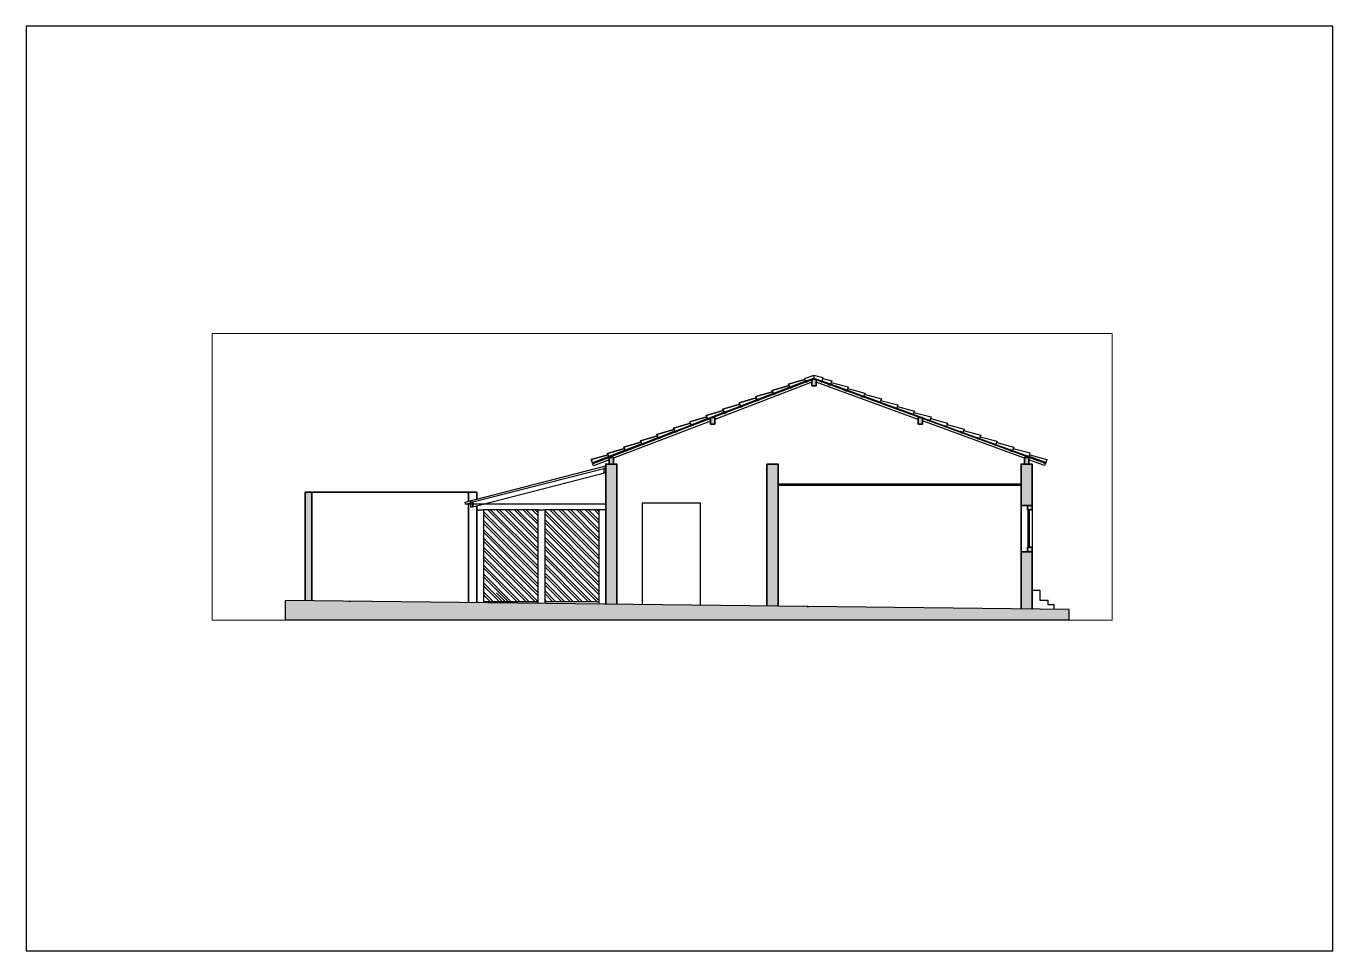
# Paper-space layout 'Layout1' of a CAD drawing. Header units: millimetres. Extents: x 21 to 318, y 103 to 313.
# The model-space entities are those that its viewports show. They can reach past a viewport. Long polylines and large blocks are cut down to what shows.
import ezdxf

# ---------------------------------------------------------------- set-up
doc = ezdxf.new("R2010")
doc.units = ezdxf.units.MM
for name, color, linetype, lineweight in [('A-ALV-___-___-EXI', 250, 'Continuous', 35), ('A-BAS-___-___-EXI', 250, 'Continuous', 25), ('A-COB-___-___-EXI', 250, 'Continuous', 25), ('A-ESC-___-___-EXI', 250, 'Continuous', 25), ('A-JAN-___-___-EXI', 250, 'Continuous', 25), ('A-POR-___-___-EXI', 250, 'Continuous', 25)]:
    doc.layers.add(name, color=color, linetype=linetype, lineweight=lineweight)

# ---------------------------------------------------------------- blocks, each defined once
blk = doc.blocks.new('A4 HORIZONTAL - A4-22919293-Não nomeada')
at = {"layer": 'A-ESC-___-___-EXI'}
for p, q in [((317.79, 313), (20.79, 313)), ((20.79, 313), (20.79, 103)), ((317.79, 103), (317.79, 313)), ((20.79, 103), (317.79, 103))]:
    blk.add_line(p, q, dxfattribs=at)

msp = doc.modelspace()

# ---------------------------------------------------------------- hatches: boundary and pattern name
at = {"layer": 'A-ALV-___-___-EXI'}
h = msp.add_hatch(color=11, dxfattribs=at)
h.paths.add_polyline_path([(-70611, -10287), (-70611, -8985), (-70861, -8985), (-70861, -10284), (-70713, -10286)])
h.paths.add_polyline_path([(-76386, -10221), (-76386, -6995), (-76638, -6995), (-76638, -10218)])
h.paths.add_polyline_path([(-80051, -10179), (-80051, -6995), (-80301, -6995), (-80301, -10176)])
h.paths.add_polyline_path([(-86986, -10099), (-86986, -7633), (-87135, -7633), (-87135, -10098)])
h.paths.add_polyline_path([(-70713, -7934), (-70611, -7934), (-70611, -6995), (-70861, -6995), (-70861, -7934), (-70786, -7934)])
at = {"layer": 'A-BAS-___-___-EXI', "true_color": 0xcb9898}
msp.add_hatch(color=253, dxfattribs=at).paths.add_polyline_path([(-69766, -10533), (-69766, -10296), (-87586, -10093), (-87586, -10533), (-73902, -10533)])
at = {"layer": 'A-COB-___-___-EXI', "true_color": 0xc19a82}
h = msp.add_hatch(color=33, dxfattribs=at)
h.paths.add_polyline_path([(-70611, -8985), (-70611, -8885), (-70713, -8885), (-70713, -8985)])
h.paths.add_polyline_path([(-70611, -8034), (-70611, -7934), (-70713, -7934), (-70713, -8034)])
h.paths.add_polyline_path([(-83377, -7962), (-83326, -7962), (-83326, -7862), (-83377, -7862)])
h.paths.add_polyline_path([(-80301, -7186), (-80301, -7086), (-80349, -7086), (-80349, -7186)])
h.paths.add_polyline_path([(-70687, -6995), (-70687, -6845), (-70786, -6845), (-70786, -6995)])
h.paths.add_polyline_path([(-80224, -6995), (-80125, -6995), (-80125, -6845), (-80224, -6845)])
h.paths.add_polyline_path([(-80599, -6987), (-80553, -6969), (-80559, -6950), (-80606, -6968)])
h.paths.add_polyline_path([(-70310, -6980), (-70303, -6961), (-70350, -6945), (-70356, -6964)])
h.paths.add_polyline_path([(-80225, -6844), (-80178, -6825), (-80186, -6806), (-80233, -6825)])
h.paths.add_polyline_path([(-70687, -6843), (-70680, -6825), (-70727, -6809), (-70733, -6825)])
h.paths.add_polyline_path([(-71062, -6707), (-71055, -6688), (-71103, -6672), (-71108, -6691)])
h.paths.add_polyline_path([(-79850, -6701), (-79802, -6681), (-79812, -6662), (-79858, -6681)])
h.paths.add_polyline_path([(-71439, -6570), (-71433, -6551), (-71479, -6533), (-71486, -6552)])
h.paths.add_polyline_path([(-79476, -6557), (-79430, -6540), (-79437, -6521), (-79483, -6540)])
h.paths.add_polyline_path([(-71814, -6432), (-71808, -6413), (-71854, -6396), (-71863, -6415)])
h.paths.add_polyline_path([(-79102, -6415), (-79055, -6396), (-79061, -6377), (-79108, -6396)])
h.paths.add_polyline_path([(-72191, -6294), (-72185, -6277), (-72231, -6258), (-72238, -6277)])
h.paths.add_polyline_path([(-78727, -6271), (-78680, -6254), (-78689, -6235), (-78735, -6254)])
h.paths.add_polyline_path([(-72566, -6158), (-72560, -6139), (-72606, -6122), (-72614, -6142)])
h.paths.add_polyline_path([(-78353, -6129), (-78307, -6110), (-78314, -6091), (-78360, -6110)])
h.paths.add_polyline_path([(-73204, -6089), (-73104, -6089), (-73104, -5938), (-73204, -5938)])
h.paths.add_polyline_path([(-77824, -6089), (-77824, -5938), (-77924, -5938), (-77924, -6089)])
h.paths.add_polyline_path([(-72943, -6021), (-72937, -6002), (-72984, -5985), (-72990, -6004)])
h.paths.add_polyline_path([(-77979, -5985), (-77932, -5968), (-77940, -5949), (-77988, -5966)])
h.paths.add_polyline_path([(-73318, -5883), (-73312, -5864), (-73358, -5847), (-73367, -5866)])
h.paths.add_polyline_path([(-77606, -5843), (-77559, -5824), (-77566, -5804), (-77612, -5824)])
h.paths.add_polyline_path([(-73695, -5746), (-73689, -5727), (-73736, -5709), (-73742, -5728)])
h.paths.add_polyline_path([(-77233, -5701), (-77187, -5682), (-77193, -5663), (-77240, -5682)])
h.paths.add_polyline_path([(-74073, -5607), (-74063, -5591), (-74111, -5572), (-74119, -5591)])
h.paths.add_polyline_path([(-76858, -5557), (-76812, -5538), (-76820, -5520), (-76866, -5538)])
h.paths.add_polyline_path([(-74449, -5474), (-74441, -5458), (-74490, -5439), (-74496, -5458)])
h.paths.add_polyline_path([(-76486, -5415), (-76438, -5395), (-76445, -5376), (-76491, -5395)])
h.paths.add_polyline_path([(-74824, -5338), (-74818, -5319), (-74865, -5303), (-74871, -5322)])
h.paths.add_polyline_path([(-76110, -5271), (-76064, -5254), (-76072, -5235), (-76119, -5251)])
h.paths.add_polyline_path([(-75621, -5218), (-75522, -5218), (-75522, -5068), (-75621, -5068)])
h.paths.add_polyline_path([(-75201, -5201), (-75193, -5182), (-75242, -5165), (-75248, -5184)])
h.paths.add_polyline_path([(-75757, -5136), (-75710, -5116), (-75719, -5097), (-75765, -5114)])
h.paths.add_polyline_path([(-75394, -5131), (-75386, -5112), (-75435, -5095), (-75440, -5114)])

# ---------------------------------------------------------------- linework, layer by layer
at = {"layer": 'A-ALV-___-___-EXI'}
for p, q in [((-80301, -7186), (-80301, -10176)), ((-87135, -7633), (-87135, -10098)), ((-87035, -7633), (-86750, -7633)), ((-86986, -10099), (-86986, -7633)), ((-83521, -7633), (-83671, -7633)), ((-83419, -7887), (-83419, -10139)), ((-83233, -7938), (-83233, -10133)), ((-70713, -8985), (-70861, -8985)), ((-87084, -10098), (-87084, -10097)), ((-83413, -10140), (-83413, -10139))]:
    msp.add_line(p, q, dxfattribs=at)
for points in [[(-80051, -10177), (-80051, -6995), (-80301, -6995), (-80301, -10175)], [(-80051, -10179), (-80051, -6995), (-80125, -6995), (-80224, -6995), (-80224, -6845), (-80125, -6845), (-80125, -6995)], [(-76386, -10220), (-76386, -6995), (-76638, -6995), (-76638, -10218)], [(-76386, -10221), (-76386, -6995), (-76638, -6995), (-76638, -10218)], [(-70786, -6995), (-70786, -6845), (-70687, -6845), (-70786, -6845), (-70786, -6995), (-70861, -6995), (-70861, -7934)], [(-70611, -8034), (-70713, -8034), (-70611, -8034), (-70611, -7934), (-70611, -6995), (-70687, -6995)], [(-83419, -7834), (-83419, -7633), (-87135, -7633), (-86986, -7633), (-86986, -10099)], [(-83470, -7633), (-87135, -7633), (-87135, -10093)], [(-83419, -7633), (-83233, -7633), (-83233, -7785)], [(-70713, -7934), (-70611, -7934), (-70713, -7934), (-70713, -8034), (-70713, -7934), (-70861, -7934), (-70861, -8985), (-70861, -10284)], [(-70861, -10283), (-70861, -8985), (-70611, -8985), (-70611, -10287), (-70611, -8985), (-70611, -8885), (-70713, -8885), (-70713, -8985), (-70611, -8985), (-70611, -8885)]]:
    msp.add_lwpolyline(points, dxfattribs=at)
msp.add_lwpolyline([(-70611, -6995), (-70861, -6995), (-70861, -7934), (-70611, -7934)], close=True, dxfattribs=at)
at = {"layer": 'A-BAS-___-___-EXI'}
for p, q in [((-87465, -10094), (-87465, -10093)), ((-86701, -10103), (-86701, -10101)), ((-86391, -10106), (-86391, -10105)), ((-86319, -10107), (-86319, -10105)), ((-86140, -10109), (-86105, -10109)), ((-86010, -10111), (-86010, -10109)), ((-84866, -10124), (-84866, -10122)), ((-84485, -10128), (-84485, -10127)), ((-83795, -10136), (-83795, -10135)), ((-83032, -10145), (-83032, -10143)), ((-82650, -10149), (-82650, -10147)), ((-82269, -10153), (-82269, -10152)), ((-82125, -10155), (-82125, -10154)), ((-81743, -10159), (-81743, -10158)), ((-81362, -10164), (-81362, -10162)), ((-80599, -10173), (-80599, -10171)), ((-79528, -10185), (-79528, -10184)), ((-79146, -10189), (-79146, -10188)), ((-78765, -10194), (-78765, -10192)), ((-78383, -10198), (-78383, -10196)), ((-78075, -10201), (-78075, -10200)), ((-77502, -10208), (-77502, -10207)), ((-77121, -10212), (-77121, -10211)), ((-76740, -10217), (-76740, -10215)), ((-75833, -10227), (-75833, -10226)), ((-75724, -10228), (-75686, -10228)), ((-75451, -10231), (-75451, -10230)), ((-75070, -10236), (-75070, -10234)), ((-72854, -10261), (-72854, -10260)), ((-87535, -10537), (-87535, -10533)), ((-87465, -10537), (-87465, -10533)), ((-87226, -10537), (-87226, -10533)), ((-87154, -10537), (-87154, -10533)), ((-87084, -10537), (-87084, -10533)), ((-86845, -10537), (-86845, -10533)), ((-86773, -10537), (-86773, -10533)), ((-86701, -10537), (-86701, -10533)), ((-86463, -10537), (-86463, -10533)), ((-86391, -10537), (-86391, -10533)), ((-86319, -10537), (-86319, -10533)), ((-86082, -10537), (-86082, -10533)), ((-86010, -10537), (-86010, -10533)), ((-85938, -10537), (-85938, -10533)), ((-85701, -10537), (-85701, -10533)), ((-85628, -10537), (-85628, -10533)), ((-85556, -10537), (-85556, -10533)), ((-85320, -10537), (-85320, -10533)), ((-85248, -10537), (-85248, -10533)), ((-85176, -10537), (-85176, -10533)), ((-84938, -10537), (-84938, -10533)), ((-84866, -10537), (-84866, -10533)), ((-84794, -10537), (-84794, -10533)), ((-84557, -10537), (-84557, -10533)), ((-84485, -10537), (-84485, -10533)), ((-84413, -10537), (-84413, -10533)), ((-84175, -10537), (-84175, -10533)), ((-84103, -10537), (-84103, -10533)), ((-84031, -10537), (-84031, -10533)), ((-83795, -10537), (-83795, -10533)), ((-83722, -10537), (-83722, -10533)), ((-83650, -10537), (-83650, -10533)), ((-83413, -10537), (-83413, -10533)), ((-83341, -10537), (-83341, -10533)), ((-83269, -10537), (-83269, -10533)), ((-83032, -10537), (-83032, -10533)), ((-82960, -10537), (-82960, -10533)), ((-82888, -10537), (-82888, -10533)), ((-82650, -10537), (-82650, -10533)), ((-82578, -10537), (-82578, -10533)), ((-82506, -10537), (-82506, -10533)), ((-82269, -10537), (-82269, -10533)), ((-82197, -10537), (-82197, -10533)), ((-82125, -10537), (-82125, -10533)), ((-81888, -10537), (-81888, -10533)), ((-81815, -10537), (-81815, -10533)), ((-81743, -10537), (-81743, -10533)), ((-81506, -10537), (-81506, -10533)), ((-81434, -10537), (-81434, -10533)), ((-81362, -10537), (-81362, -10533)), ((-81125, -10537), (-81125, -10533)), ((-81053, -10537), (-81053, -10533)), ((-80981, -10537), (-80981, -10533)), ((-80743, -10537), (-80743, -10533)), ((-80671, -10537), (-80671, -10533)), ((-80599, -10537), (-80599, -10533)), ((-80362, -10537), (-80362, -10533)), ((-80290, -10537), (-80290, -10533)), ((-80218, -10537), (-80218, -10533)), ((-79981, -10537), (-79981, -10533)), ((-79908, -10537), (-79908, -10533)), ((-79836, -10537), (-79836, -10533)), ((-79600, -10537), (-79600, -10533)), ((-79528, -10537), (-79528, -10533)), ((-79456, -10537), (-79456, -10533)), ((-79218, -10537), (-79218, -10533)), ((-79146, -10537), (-79146, -10533)), ((-79074, -10537), (-79074, -10533)), ((-78837, -10537), (-78837, -10533)), ((-78765, -10537), (-78765, -10533)), ((-78693, -10537), (-78693, -10533)), ((-78455, -10537), (-78455, -10533)), ((-78383, -10537), (-78383, -10533)), ((-78311, -10537), (-78311, -10533)), ((-78075, -10537), (-78075, -10533)), ((-78002, -10537), (-78002, -10533)), ((-77930, -10537), (-77930, -10533)), ((-77693, -10537), (-77693, -10533)), ((-77621, -10537), (-77621, -10533)), ((-77549, -10537), (-77549, -10533)), ((-77312, -10537), (-77312, -10533)), ((-77240, -10537), (-77240, -10533)), ((-77168, -10537), (-77168, -10533)), ((-76930, -10537), (-76930, -10533)), ((-76858, -10537), (-76858, -10533)), ((-76786, -10537), (-76786, -10533)), ((-76549, -10537), (-76549, -10533)), ((-76477, -10537), (-76477, -10533)), ((-76405, -10537), (-76405, -10533)), ((-76168, -10537), (-76168, -10533)), ((-76095, -10537), (-76095, -10533)), ((-76023, -10537), (-76023, -10533)), ((-75786, -10537), (-75786, -10533)), ((-75714, -10537), (-75714, -10533)), ((-75642, -10537), (-75642, -10533)), ((-75405, -10537), (-75405, -10533)), ((-75333, -10537), (-75333, -10533)), ((-75261, -10537), (-75261, -10533)), ((-75023, -10537), (-75023, -10533)), ((-74951, -10537), (-74951, -10533)), ((-74879, -10537), (-74879, -10533)), ((-74642, -10537), (-74642, -10533)), ((-74570, -10537), (-74570, -10533)), ((-74498, -10537), (-74498, -10533)), ((-74261, -10537), (-74261, -10533)), ((-74188, -10537), (-74188, -10533)), ((-74116, -10537), (-74116, -10533)), ((-73880, -10537), (-73880, -10533)), ((-73808, -10537), (-73808, -10533)), ((-73736, -10537), (-73736, -10533)), ((-73498, -10537), (-73498, -10533)), ((-73426, -10537), (-73426, -10533)), ((-73354, -10537), (-73354, -10533)), ((-73117, -10537), (-73117, -10533)), ((-73045, -10537), (-73045, -10533)), ((-72973, -10537), (-72973, -10533)), ((-72735, -10537), (-72735, -10533)), ((-72663, -10537), (-72663, -10533)), ((-72591, -10537), (-72591, -10533)), ((-72355, -10537), (-72355, -10533)), ((-72282, -10537), (-72282, -10533)), ((-72210, -10537), (-72210, -10533)), ((-71973, -10537), (-71973, -10533)), ((-71901, -10537), (-71901, -10533)), ((-71829, -10537), (-71829, -10533)), ((-71592, -10537), (-71592, -10533)), ((-71520, -10537), (-71520, -10533)), ((-71448, -10537), (-71448, -10533)), ((-71210, -10537), (-71210, -10533)), ((-71138, -10537), (-71138, -10533)), ((-71066, -10537), (-71066, -10533)), ((-70829, -10537), (-70829, -10533)), ((-70757, -10537), (-70757, -10533)), ((-70685, -10537), (-70685, -10533)), ((-70448, -10537), (-70448, -10533)), ((-70375, -10537), (-70375, -10533)), ((-70303, -10537), (-70303, -10533)), ((-70066, -10537), (-70066, -10533)), ((-69994, -10537), (-69994, -10533)), ((-69922, -10537), (-69922, -10533))]:
    msp.add_line(p, q, dxfattribs=at)
msp.add_lwpolyline([(-87586, -10093), (-87586, -10533), (-69766, -10533), (-69766, -10296)], close=True, dxfattribs=at)
at = {"layer": 'A-COB-___-___-EXI'}
for p, q in [((-75575, -4981), (-75572, -5046)), ((-75621, -5084), (-77858, -5938)), ((-75621, -5137), (-77824, -5981)), ((-76521, -5322), (-76136, -5208)), ((-76136, -5208), (-76521, -5322)), ((-76521, -5322), (-76136, -5208)), ((-76136, -5208), (-76521, -5322)), ((-76521, -5322), (-76136, -5208)), ((-76136, -5208), (-76521, -5322)), ((-76486, -5415), (-76521, -5322)), ((-76521, -5322), (-76491, -5395)), ((-76486, -5415), (-76521, -5322)), ((-76521, -5322), (-76491, -5395)), ((-76521, -5322), (-76491, -5395)), ((-76486, -5415), (-76521, -5322)), ((-76486, -5415), (-76521, -5322)), ((-76521, -5322), (-76491, -5395)), ((-76491, -5395), (-76521, -5322)), ((-76521, -5322), (-76486, -5415)), ((-76119, -5250), (-76491, -5395)), ((-76491, -5395), (-76119, -5250)), ((-75522, -5068), (-75621, -5068)), ((-75621, -5068), (-75621, -5218)), ((-75621, -5218), (-75522, -5218)), ((-75522, -5218), (-75522, -5068)), ((-73174, -5938), (-75522, -5084)), ((-73204, -5981), (-75522, -5137)), ((-77642, -5750), (-77256, -5637)), ((-77256, -5637), (-77642, -5750)), ((-77642, -5750), (-77256, -5637)), ((-77256, -5637), (-77642, -5750)), ((-77269, -5607), (-76884, -5493)), ((-76884, -5493), (-77269, -5607)), ((-77269, -5607), (-77240, -5682)), ((-77240, -5682), (-77269, -5607)), ((-77233, -5701), (-77269, -5607)), ((-77233, -5701), (-77269, -5607)), ((-77269, -5607), (-77233, -5701)), ((-77269, -5607), (-77233, -5701)), ((-76894, -5463), (-76509, -5352)), ((-76509, -5352), (-76894, -5463)), ((-76894, -5463), (-76509, -5352)), ((-76509, -5352), (-76894, -5463)), ((-76894, -5463), (-76509, -5352)), ((-76509, -5352), (-76894, -5463)), ((-76894, -5463), (-76509, -5352)), ((-76509, -5352), (-76894, -5463)), ((-76894, -5463), (-76509, -5352)), ((-76509, -5352), (-76894, -5463)), ((-76494, -5391), (-76866, -5538)), ((-76866, -5538), (-76494, -5391)), ((-76494, -5391), (-76866, -5538)), ((-76494, -5391), (-76866, -5538)), ((-76494, -5391), (-76866, -5538)), ((-76866, -5538), (-76494, -5391)), ((-76866, -5538), (-76820, -5520)), ((-76820, -5520), (-76866, -5538)), ((-76820, -5520), (-76866, -5538)), ((-76820, -5520), (-76866, -5538)), ((-76820, -5520), (-76866, -5538)), ((-76866, -5538), (-76858, -5557)), ((-76858, -5557), (-76812, -5538)), ((-76858, -5557), (-76812, -5538)), ((-76858, -5557), (-76812, -5538)), ((-76812, -5538), (-76820, -5520)), ((-76812, -5538), (-76820, -5520)), ((-76812, -5538), (-76820, -5520)), ((-76491, -5395), (-76445, -5376)), ((-76491, -5395), (-76445, -5376)), ((-76445, -5376), (-76491, -5395)), ((-76491, -5395), (-76486, -5415)), ((-76491, -5395), (-76486, -5415)), ((-76491, -5395), (-76486, -5415)), ((-76491, -5395), (-76486, -5415)), ((-76486, -5415), (-76491, -5395)), ((-76491, -5395), (-76486, -5415)), ((-76486, -5415), (-76438, -5395)), ((-76438, -5395), (-76486, -5415)), ((-76438, -5395), (-76486, -5415)), ((-76438, -5395), (-76486, -5415)), ((-76486, -5415), (-76438, -5395)), ((-76486, -5415), (-76438, -5395)), ((-76486, -5415), (-76438, -5395)), ((-76445, -5376), (-76438, -5395)), ((-76445, -5376), (-76438, -5395)), ((-76445, -5376), (-76438, -5395)), ((-76438, -5395), (-76445, -5376)), ((-76438, -5395), (-76445, -5376)), ((-74490, -5439), (-74496, -5458)), ((-74496, -5458), (-74449, -5474)), ((-74441, -5458), (-74490, -5439)), ((-74449, -5474), (-74441, -5458)), ((-74063, -5591), (-74441, -5453)), ((-78390, -6036), (-78004, -5921)), ((-78004, -5921), (-78390, -6036)), ((-78390, -6036), (-78004, -5921)), ((-78004, -5921), (-78390, -6036)), ((-78017, -5891), (-77631, -5779)), ((-77631, -5779), (-78017, -5891)), ((-77979, -5985), (-78017, -5891)), ((-78017, -5891), (-77988, -5966)), ((-77988, -5966), (-78017, -5891)), ((-78017, -5891), (-77979, -5985)), ((-77614, -5819), (-77988, -5966)), ((-77988, -5966), (-77614, -5819)), ((-77614, -5819), (-77988, -5966)), ((-77988, -5966), (-77614, -5819)), ((-77614, -5819), (-77988, -5966)), ((-77614, -5819), (-77988, -5966)), ((-77824, -5938), (-77924, -5938)), ((-77924, -5938), (-77924, -6089)), ((-77824, -6089), (-77824, -5938)), ((-77606, -5843), (-77642, -5750)), ((-77642, -5750), (-77612, -5824)), ((-77606, -5843), (-77642, -5750)), ((-77642, -5750), (-77612, -5824)), ((-77612, -5824), (-77642, -5750)), ((-77642, -5750), (-77606, -5843)), ((-77612, -5824), (-77240, -5678)), ((-77240, -5678), (-77612, -5824)), ((-77612, -5824), (-77240, -5678)), ((-77240, -5678), (-77612, -5824)), ((-77566, -5804), (-77612, -5824)), ((-77612, -5824), (-77566, -5804)), ((-77612, -5824), (-77566, -5804)), ((-77612, -5824), (-77566, -5804)), ((-77566, -5804), (-77612, -5824)), ((-77566, -5804), (-77612, -5824)), ((-77612, -5824), (-77606, -5843)), ((-77606, -5843), (-77612, -5824)), ((-77612, -5824), (-77606, -5843)), ((-77606, -5843), (-77559, -5824)), ((-77559, -5824), (-77606, -5843)), ((-77559, -5824), (-77606, -5843)), ((-77606, -5843), (-77559, -5824)), ((-77606, -5843), (-77559, -5824)), ((-77606, -5843), (-77559, -5824)), ((-77559, -5824), (-77566, -5804)), ((-77566, -5804), (-77559, -5824)), ((-77566, -5804), (-77559, -5824)), ((-77566, -5804), (-77559, -5824)), ((-77559, -5824), (-77566, -5804)), ((-77559, -5824), (-77566, -5804)), ((-77193, -5663), (-77240, -5682)), ((-77240, -5682), (-77193, -5663)), ((-77240, -5682), (-77193, -5663)), ((-77193, -5663), (-77240, -5682)), ((-77193, -5663), (-77240, -5682)), ((-77193, -5663), (-77240, -5682)), ((-77240, -5682), (-77233, -5701)), ((-77240, -5682), (-77233, -5701)), ((-77240, -5682), (-77233, -5701)), ((-77233, -5701), (-77240, -5682)), ((-77233, -5701), (-77187, -5682)), ((-77233, -5701), (-77187, -5682)), ((-77233, -5701), (-77187, -5682)), ((-77233, -5701), (-77187, -5682)), ((-77193, -5663), (-77187, -5682)), ((-77187, -5682), (-77193, -5663)), ((-77187, -5682), (-77193, -5663)), ((-77187, -5682), (-77193, -5663)), ((-73104, -5938), (-73204, -5938)), ((-73204, -5938), (-73204, -6089)), ((-73104, -6089), (-73104, -5938)), ((-77924, -5963), (-80599, -6987)), ((-77924, -6019), (-80125, -6859)), ((-78765, -6178), (-78379, -6065)), ((-78379, -6065), (-78765, -6178)), ((-78765, -6178), (-78379, -6065)), ((-78379, -6065), (-78765, -6178)), ((-78727, -6271), (-78765, -6178)), ((-78765, -6178), (-78727, -6271)), ((-78727, -6271), (-78765, -6178)), ((-78765, -6178), (-78735, -6254)), ((-78735, -6254), (-78765, -6178)), ((-78765, -6178), (-78727, -6271)), ((-78689, -6235), (-78735, -6254)), ((-78689, -6235), (-78680, -6254)), ((-78680, -6254), (-78689, -6235)), ((-78680, -6254), (-78689, -6235)), ((-78390, -6036), (-78360, -6110)), ((-78353, -6129), (-78390, -6036)), ((-78390, -6036), (-78360, -6110)), ((-78353, -6129), (-78390, -6036)), ((-78390, -6036), (-78353, -6129)), ((-78360, -6110), (-78314, -6091)), ((-78314, -6091), (-78360, -6110)), ((-78360, -6110), (-78353, -6129)), ((-78307, -6110), (-78353, -6129)), ((-78353, -6129), (-78307, -6110)), ((-78314, -6091), (-78307, -6110)), ((-78314, -6091), (-78307, -6110)), ((-78307, -6110), (-78314, -6091)), ((-78307, -6110), (-78314, -6091)), ((-77940, -5949), (-77988, -5966)), ((-77988, -5966), (-77940, -5949)), ((-77988, -5966), (-77940, -5949)), ((-77940, -5949), (-77988, -5966)), ((-77940, -5949), (-77988, -5966)), ((-77988, -5966), (-77979, -5985)), ((-77988, -5966), (-77979, -5985)), ((-77979, -5985), (-77988, -5966)), ((-77979, -5985), (-77932, -5968)), ((-77932, -5968), (-77979, -5985)), ((-77932, -5968), (-77979, -5985)), ((-77979, -5985), (-77932, -5968)), ((-77979, -5985), (-77932, -5968)), ((-77979, -5985), (-77932, -5968)), ((-77979, -5985), (-77932, -5968)), ((-77932, -5968), (-77940, -5949)), ((-77940, -5949), (-77932, -5968)), ((-77940, -5949), (-77932, -5968)), ((-77932, -5968), (-77940, -5949)), ((-77932, -5968), (-77940, -5949)), ((-77924, -6089), (-77824, -6089)), ((-73204, -6089), (-73104, -6089)), ((-70786, -6862), (-73104, -6016)), ((-79888, -6608), (-79502, -6495)), ((-79502, -6495), (-79888, -6608)), ((-79513, -6465), (-79127, -6351)), ((-79127, -6351), (-79513, -6465)), ((-79513, -6465), (-79127, -6351)), ((-79127, -6351), (-79513, -6465)), ((-79513, -6465), (-79127, -6351)), ((-79127, -6351), (-79513, -6465)), ((-79513, -6465), (-79127, -6351)), ((-79127, -6351), (-79513, -6465)), ((-79476, -6557), (-79513, -6465)), ((-79513, -6465), (-79483, -6540)), ((-79476, -6557), (-79513, -6465)), ((-79513, -6465), (-79483, -6540)), ((-79476, -6557), (-79513, -6465)), ((-79513, -6465), (-79483, -6540)), ((-79476, -6557), (-79513, -6465)), ((-79513, -6465), (-79483, -6540)), ((-79476, -6557), (-79513, -6465)), ((-79513, -6465), (-79483, -6540)), ((-79476, -6557), (-79513, -6465)), ((-79513, -6465), (-79483, -6540)), ((-79476, -6557), (-79513, -6465)), ((-79513, -6465), (-79483, -6540)), ((-79476, -6557), (-79513, -6465)), ((-79513, -6465), (-79483, -6540)), ((-79476, -6557), (-79513, -6465)), ((-79513, -6465), (-79483, -6540)), ((-79483, -6540), (-79110, -6394)), ((-79110, -6394), (-79483, -6540)), ((-79483, -6540), (-79110, -6394)), ((-79110, -6394), (-79483, -6540)), ((-79483, -6540), (-79110, -6394)), ((-79110, -6394), (-79483, -6540)), ((-79483, -6540), (-79110, -6394)), ((-79110, -6394), (-79483, -6540)), ((-79483, -6540), (-79110, -6394)), ((-79110, -6394), (-79483, -6540)), ((-79437, -6521), (-79483, -6540)), ((-79483, -6540), (-79437, -6521)), ((-79483, -6540), (-79437, -6521)), ((-79483, -6540), (-79437, -6521)), ((-79483, -6540), (-79437, -6521)), ((-79483, -6540), (-79437, -6521)), ((-79483, -6540), (-79437, -6521)), ((-79483, -6540), (-79437, -6521)), ((-79483, -6540), (-79437, -6521)), ((-79483, -6540), (-79437, -6521)), ((-79437, -6521), (-79483, -6540)), ((-79483, -6540), (-79437, -6521)), ((-79430, -6540), (-79437, -6521)), ((-79437, -6521), (-79430, -6540)), ((-79437, -6521), (-79430, -6540)), ((-79437, -6521), (-79430, -6540)), ((-79437, -6521), (-79430, -6540)), ((-79437, -6521), (-79430, -6540)), ((-79437, -6521), (-79430, -6540)), ((-79437, -6521), (-79430, -6540)), ((-79437, -6521), (-79430, -6540)), ((-79437, -6521), (-79430, -6540)), ((-79430, -6540), (-79437, -6521)), ((-79437, -6521), (-79430, -6540)), ((-79138, -6322), (-79108, -6396)), ((-79108, -6396), (-79138, -6322)), ((-79108, -6396), (-78737, -6250)), ((-78737, -6250), (-79108, -6396)), ((-79108, -6396), (-78737, -6250)), ((-78737, -6250), (-79108, -6396)), ((-79061, -6377), (-79108, -6396)), ((-79108, -6396), (-79061, -6377)), ((-79108, -6396), (-79061, -6377)), ((-79061, -6377), (-79108, -6396)), ((-79061, -6377), (-79108, -6396)), ((-79108, -6396), (-79102, -6415)), ((-79102, -6415), (-79108, -6396)), ((-79108, -6396), (-79102, -6415)), ((-79102, -6415), (-79108, -6396)), ((-79108, -6396), (-79102, -6415)), ((-79102, -6415), (-79055, -6396)), ((-79055, -6396), (-79102, -6415)), ((-79055, -6396), (-79102, -6415)), ((-79102, -6415), (-79055, -6396)), ((-79102, -6415), (-79055, -6396)), ((-79055, -6396), (-79061, -6377)), ((-79061, -6377), (-79055, -6396)), ((-79061, -6377), (-79055, -6396)), ((-79055, -6396), (-79061, -6377)), ((-79055, -6396), (-79061, -6377)), ((-78735, -6254), (-78727, -6271)), ((-78735, -6254), (-78727, -6271)), ((-78735, -6254), (-78727, -6271)), ((-78727, -6271), (-78680, -6254)), ((-78727, -6271), (-78680, -6254)), ((-78727, -6271), (-78680, -6254)), ((-80263, -6752), (-79875, -6638)), ((-79875, -6638), (-80263, -6752)), ((-80263, -6752), (-79875, -6638)), ((-79875, -6638), (-80263, -6752)), ((-80224, -6845), (-80263, -6752)), ((-80263, -6752), (-80233, -6825)), ((-80224, -6845), (-80263, -6752)), ((-80263, -6752), (-80233, -6825)), ((-80233, -6825), (-80263, -6752)), ((-80263, -6752), (-80224, -6845)), ((-80224, -6845), (-80263, -6752)), ((-80224, -6845), (-80263, -6752)), ((-80233, -6825), (-80263, -6752)), ((-80263, -6752), (-80224, -6845)), ((-80233, -6825), (-79860, -6680)), ((-79860, -6680), (-80233, -6825)), ((-80233, -6825), (-79860, -6680)), ((-79860, -6680), (-80233, -6825)), ((-80186, -6806), (-80233, -6825)), ((-80233, -6825), (-80186, -6806)), ((-80233, -6825), (-80186, -6806)), ((-80233, -6825), (-80186, -6806)), ((-80186, -6806), (-80233, -6825)), ((-80186, -6806), (-80233, -6825)), ((-80233, -6825), (-80224, -6845)), ((-80224, -6845), (-80233, -6825)), ((-80233, -6825), (-80224, -6845)), ((-80224, -6845), (-80233, -6825)), ((-80178, -6825), (-80224, -6845)), ((-80178, -6825), (-80224, -6845)), ((-80178, -6825), (-80224, -6845)), ((-80224, -6845), (-80178, -6825)), ((-80224, -6845), (-80178, -6825)), ((-80224, -6845), (-80178, -6825)), ((-80178, -6825), (-80186, -6806)), ((-80186, -6806), (-80178, -6825)), ((-80186, -6806), (-80178, -6825)), ((-80186, -6806), (-80178, -6825)), ((-80178, -6825), (-80186, -6806)), ((-80178, -6825), (-80186, -6806)), ((-79888, -6608), (-79858, -6681)), ((-79888, -6608), (-79850, -6701)), ((-79850, -6701), (-79888, -6608)), ((-79850, -6701), (-79888, -6608)), ((-79858, -6681), (-79485, -6536)), ((-79485, -6536), (-79858, -6681)), ((-79858, -6681), (-79485, -6536)), ((-79485, -6536), (-79858, -6681)), ((-79812, -6662), (-79858, -6681)), ((-79858, -6681), (-79812, -6662)), ((-79858, -6681), (-79812, -6662)), ((-79812, -6662), (-79858, -6681)), ((-79858, -6681), (-79850, -6701)), ((-79802, -6681), (-79850, -6701)), ((-79850, -6701), (-79802, -6681)), ((-79802, -6681), (-79812, -6662)), ((-79812, -6662), (-79802, -6681)), ((-79802, -6681), (-79812, -6662)), ((-79802, -6681), (-79812, -6662)), ((-79483, -6540), (-79476, -6557)), ((-79483, -6540), (-79476, -6557)), ((-79476, -6557), (-79483, -6540)), ((-79483, -6540), (-79476, -6557)), ((-79476, -6557), (-79483, -6540)), ((-79483, -6540), (-79476, -6557)), ((-79476, -6557), (-79483, -6540)), ((-79483, -6540), (-79476, -6557)), ((-79476, -6557), (-79483, -6540)), ((-79476, -6557), (-79483, -6540)), ((-79483, -6540), (-79476, -6557)), ((-79476, -6557), (-79430, -6540)), ((-79430, -6540), (-79476, -6557)), ((-79430, -6540), (-79476, -6557)), ((-79430, -6540), (-79476, -6557)), ((-79430, -6540), (-79476, -6557)), ((-79430, -6540), (-79476, -6557)), ((-79430, -6540), (-79476, -6557)), ((-79430, -6540), (-79476, -6557)), ((-79430, -6540), (-79476, -6557)), ((-79430, -6540), (-79476, -6557)), ((-79476, -6557), (-79430, -6540)), ((-79430, -6540), (-79476, -6557)), ((-80349, -7099), (-83326, -7862)), ((-80599, -6987), (-80636, -6893)), ((-80301, -7086), (-80349, -7086)), ((-80349, -7086), (-80349, -7186)), ((-80301, -7186), (-80301, -7086)), ((-83326, -7962), (-80301, -7186)), ((-80349, -7186), (-80301, -7186)), ((-70861, -7451), (-76386, -7451)), ((-70861, -7480), (-76386, -7480)), ((-83326, -7862), (-83377, -7862)), ((-83377, -7862), (-83377, -7962)), ((-83377, -7962), (-83326, -7962)), ((-83326, -7862), (-83326, -7962))]:
    msp.add_line(p, q, dxfattribs=at)
for points in [[(-75367, -5053), (-75166, -5106), (-75193, -5182), (-75386, -5112), (-75394, -5131), (-75440, -5114), (-75435, -5095), (-75386, -5112), (-75360, -5034), (-75575, -4981), (-75791, -5055), (-75765, -5114), (-75572, -5046), (-75386, -5112)], [(-75178, -5140), (-74791, -5243), (-74818, -5319), (-75193, -5182), (-75201, -5201), (-75248, -5184), (-75242, -5165), (-75193, -5182)], [(-74803, -5277), (-74414, -5381), (-74441, -5458), (-74818, -5319), (-74824, -5338), (-74871, -5322), (-74865, -5303), (-74818, -5319)], [(-74426, -5410), (-74036, -5515), (-74063, -5591), (-74111, -5572), (-74119, -5591), (-74073, -5607), (-74063, -5591), (-73689, -5727)], [(-74049, -5549), (-73661, -5652), (-73689, -5727), (-73695, -5746), (-73742, -5728), (-73736, -5709), (-73689, -5727), (-73312, -5864)], [(-73689, -5727), (-73695, -5746), (-73742, -5728), (-73736, -5709), (-73689, -5727)], [(-73674, -5686), (-73284, -5790), (-73312, -5864), (-73318, -5883), (-73367, -5866), (-73358, -5847), (-73312, -5864), (-72937, -6002)], [(-73312, -5864), (-73318, -5883), (-73367, -5866), (-73358, -5847), (-73312, -5864)], [(-73297, -5824), (-72909, -5925), (-72937, -6002), (-72943, -6021), (-72990, -6004), (-72984, -5985), (-72937, -6002), (-72560, -6139)], [(-78390, -6036), (-78353, -6129), (-78360, -6110), (-78390, -6036), (-78353, -6129), (-78360, -6110), (-78390, -6036), (-78360, -6110), (-77989, -5963), (-78360, -6110), (-77989, -5963), (-78360, -6110), (-78353, -6129), (-78307, -6110), (-78314, -6091), (-78360, -6110), (-78314, -6091), (-78360, -6110), (-78353, -6129), (-78307, -6110), (-78353, -6129), (-78360, -6110), (-77989, -5963), (-78360, -6110)], [(-70310, -6980), (-70356, -6964), (-70350, -6945), (-70303, -6961), (-70310, -6980), (-73104, -5963)], [(-72937, -6002), (-72943, -6021), (-72990, -6004), (-72984, -5985), (-72937, -6002)], [(-72922, -5959), (-72533, -6063), (-72560, -6139), (-72566, -6158), (-72614, -6142), (-72606, -6122), (-72560, -6139), (-72185, -6277)], [(-72560, -6139), (-72566, -6158), (-72614, -6142), (-72606, -6122), (-72560, -6139)], [(-72545, -6097), (-72157, -6201), (-72185, -6277), (-72231, -6258), (-72238, -6277), (-72191, -6294), (-72185, -6277), (-71808, -6413), (-71854, -6396), (-71863, -6415), (-71814, -6432), (-71808, -6413), (-71433, -6551)], [(-72168, -6235), (-71780, -6339), (-71808, -6413), (-71854, -6396), (-71863, -6415), (-71814, -6432), (-71808, -6413)], [(-71793, -6373), (-71405, -6476), (-71433, -6551), (-71439, -6570), (-71486, -6552), (-71479, -6533), (-71433, -6551), (-71055, -6688)], [(-71433, -6551), (-71439, -6570), (-71486, -6552), (-71479, -6533), (-71433, -6551)], [(-71415, -6508), (-71028, -6612), (-71055, -6688), (-71103, -6672), (-71108, -6691), (-71062, -6707), (-71055, -6688), (-70680, -6825)], [(-80224, -6897), (-80580, -7033), (-80599, -6987), (-80606, -6968), (-80636, -6893), (-80606, -6968), (-80559, -6950), (-80553, -6969), (-80599, -6987), (-80606, -6968), (-80233, -6821), (-80606, -6968), (-80559, -6950), (-80553, -6969), (-80559, -6950), (-80606, -6968), (-80599, -6987), (-80553, -6969), (-80599, -6987), (-80606, -6968), (-80559, -6950), (-80553, -6969), (-80599, -6987), (-80636, -6893), (-80599, -6987), (-80606, -6968), (-80599, -6987), (-80636, -6893), (-80250, -6782), (-80636, -6893), (-80606, -6968)], [(-80606, -6968), (-80233, -6821), (-80606, -6968), (-80233, -6821), (-80606, -6968), (-80559, -6950), (-80553, -6969), (-80599, -6987), (-80553, -6969), (-80559, -6950), (-80606, -6968), (-80636, -6893)], [(-70664, -6783), (-70276, -6888), (-70303, -6961), (-70680, -6825), (-70727, -6809), (-70733, -6825), (-70687, -6843), (-70680, -6825), (-70687, -6845), (-70687, -6995), (-70786, -6995), (-70687, -6995), (-70687, -6845), (-70733, -6825), (-70727, -6809), (-70680, -6825), (-70653, -6749), (-71040, -6646)], [(-83487, -7904), (-83500, -7856), (-80301, -7033)], [(-80224, -6995), (-80301, -6995), (-80301, -7086)], [(-70310, -6980), (-70303, -6961), (-70350, -6945), (-70356, -6964), (-70310, -6980), (-70327, -7029), (-70687, -6897)]]:
    msp.add_lwpolyline(points, dxfattribs=at)
for points in [[(-76491, -5395), (-76445, -5376), (-76491, -5395), (-76486, -5415), (-76521, -5322), (-76491, -5395), (-76119, -5250), (-76491, -5395), (-76119, -5250)], [(-75765, -5114), (-76119, -5251), (-76148, -5178), (-75784, -5072), (-76148, -5178), (-76119, -5251), (-76148, -5178), (-75784, -5072), (-76148, -5178), (-76119, -5251), (-76110, -5271), (-76148, -5178), (-75784, -5072), (-76148, -5178), (-75784, -5072), (-76148, -5178), (-76110, -5271), (-76148, -5178), (-76110, -5271), (-76148, -5178), (-76110, -5271), (-76148, -5178), (-76110, -5271), (-76148, -5178), (-76110, -5271), (-76119, -5251), (-76148, -5178), (-76110, -5271), (-76148, -5178), (-76110, -5271), (-76148, -5178), (-76110, -5271), (-76064, -5254), (-76072, -5235), (-76064, -5254), (-76110, -5271), (-76119, -5251), (-75765, -5114), (-76119, -5251), (-76072, -5235), (-76119, -5251), (-76148, -5178), (-76119, -5251), (-76110, -5271), (-76148, -5178), (-76119, -5251), (-76072, -5235), (-76064, -5254), (-76110, -5271), (-76119, -5251), (-76072, -5235), (-76064, -5254), (-76110, -5271), (-76064, -5254), (-76072, -5235), (-76119, -5251), (-75765, -5114), (-76119, -5251), (-76148, -5178), (-75784, -5072), (-76148, -5178), (-76110, -5271), (-76064, -5254), (-76072, -5235), (-76119, -5251), (-76110, -5271), (-76064, -5254), (-76072, -5235), (-76119, -5251), (-76110, -5271), (-76064, -5254), (-76072, -5235), (-76119, -5251), (-76110, -5271), (-76064, -5254), (-76072, -5235), (-76119, -5251), (-76110, -5271), (-76064, -5254), (-76072, -5235), (-76119, -5251), (-76110, -5271), (-76064, -5254), (-76072, -5235), (-76119, -5251), (-76110, -5271), (-76064, -5254), (-76072, -5235), (-76119, -5251), (-76110, -5271), (-76064, -5254), (-76072, -5235), (-76119, -5251), (-76110, -5271), (-76064, -5254), (-76072, -5235), (-76119, -5251), (-76110, -5271), (-76064, -5254), (-76072, -5235), (-76119, -5251), (-76110, -5271), (-76064, -5254), (-76072, -5235), (-76119, -5251), (-76110, -5271), (-76064, -5254), (-76072, -5235), (-76119, -5251), (-76110, -5271), (-76064, -5254), (-76072, -5235), (-76119, -5251), (-76110, -5271), (-76064, -5254), (-76072, -5235), (-76119, -5251), (-76148, -5178), (-76110, -5271), (-76119, -5251), (-75765, -5114), (-76119, -5251), (-75765, -5114), (-76119, -5251), (-76148, -5178), (-75784, -5072), (-76148, -5178), (-76119, -5251), (-75765, -5114), (-76119, -5251), (-76148, -5178), (-75784, -5072), (-76148, -5178), (-76119, -5251), (-75765, -5114), (-76119, -5251), (-76148, -5178), (-75784, -5072), (-76148, -5178), (-76119, -5251), (-75765, -5114), (-76119, -5251), (-76148, -5178), (-75784, -5072), (-76148, -5178), (-76119, -5251), (-75765, -5114), (-75757, -5136), (-75710, -5116), (-75757, -5136), (-75765, -5114), (-75719, -5097), (-75710, -5116), (-75719, -5097), (-75765, -5114), (-76119, -5251)], [(-75621, -5218), (-75621, -5068), (-75522, -5068), (-75522, -5218)], [(-75386, -5112), (-75435, -5095), (-75440, -5114), (-75394, -5131)], [(-75193, -5182), (-75242, -5165), (-75248, -5184), (-75201, -5201)], [(-74818, -5319), (-74865, -5303), (-74871, -5322), (-74824, -5338)], [(-77559, -5824), (-77566, -5804), (-77612, -5824), (-77606, -5843), (-77612, -5824), (-77642, -5750), (-77606, -5843), (-77612, -5824), (-77240, -5678), (-77612, -5824), (-77642, -5750), (-77256, -5637), (-77642, -5750), (-77606, -5843)], [(-76884, -5493), (-77269, -5607)], [(-77193, -5663), (-77187, -5682), (-77233, -5701), (-77187, -5682), (-77193, -5663), (-77240, -5682), (-76866, -5535), (-77240, -5682), (-76866, -5535), (-77240, -5682), (-77233, -5701), (-77269, -5607), (-76884, -5493), (-77269, -5607), (-77233, -5701), (-77187, -5682)], [(-77269, -5607), (-77240, -5682), (-77269, -5607), (-77240, -5682), (-76866, -5535), (-77240, -5682), (-77233, -5701), (-77240, -5682)], [(-76509, -5352), (-76894, -5463)], [(-76858, -5557), (-76866, -5538), (-76858, -5557), (-76894, -5463), (-76858, -5557), (-76812, -5538), (-76820, -5520), (-76812, -5538), (-76820, -5520), (-76866, -5538), (-76494, -5391), (-76866, -5538), (-76494, -5391), (-76866, -5538), (-76894, -5463), (-76866, -5538), (-76820, -5520), (-76812, -5538)], [(-76858, -5557), (-76894, -5463), (-76858, -5557), (-76866, -5538), (-76894, -5463), (-76866, -5538)], [(-76866, -5538), (-76894, -5463)], [(-76894, -5463), (-76866, -5538), (-76820, -5520), (-76812, -5538), (-76858, -5557), (-76866, -5538), (-76894, -5463), (-76866, -5538), (-76894, -5463), (-76866, -5538), (-76858, -5557), (-76894, -5463), (-76858, -5557), (-76894, -5463), (-76858, -5557), (-76866, -5538), (-76858, -5557), (-76894, -5463), (-76858, -5557), (-76812, -5538), (-76858, -5557), (-76894, -5463), (-76858, -5557), (-76866, -5538), (-76858, -5557), (-76812, -5538), (-76820, -5520), (-76866, -5538)], [(-76812, -5538), (-76858, -5557), (-76812, -5538), (-76820, -5520), (-76866, -5538), (-76494, -5391), (-76866, -5538), (-76820, -5520)], [(-76858, -5557), (-76812, -5538), (-76820, -5520), (-76866, -5538)], [(-76858, -5557), (-76812, -5538), (-76820, -5520), (-76866, -5538)], [(-76438, -5395), (-76445, -5376), (-76491, -5395), (-76445, -5376)], [(-74449, -5474), (-74496, -5458), (-74490, -5439), (-74441, -5458)], [(-74063, -5591), (-74111, -5572), (-74119, -5591), (-74073, -5607)], [(-78004, -5921), (-78390, -6036)], [(-77940, -5949), (-77932, -5968), (-77940, -5949), (-77988, -5966), (-77979, -5985), (-78017, -5891), (-77631, -5779), (-78017, -5891), (-77988, -5966), (-77979, -5985), (-78017, -5891), (-77631, -5779), (-78017, -5891), (-77988, -5966), (-77979, -5985), (-78017, -5891), (-77988, -5966)], [(-78017, -5891), (-77979, -5985), (-77988, -5966)], [(-77924, -6089), (-77924, -5938), (-77824, -5938), (-77824, -6089)], [(-77642, -5750), (-77606, -5843), (-77612, -5824)], [(-73204, -6089), (-73204, -5938), (-73104, -5938), (-73104, -6089)], [(-79138, -6322), (-78752, -6209), (-79138, -6322), (-79102, -6415), (-79055, -6396), (-79061, -6377), (-79108, -6396)], [(-79138, -6322), (-78752, -6209), (-79138, -6322), (-79108, -6396)], [(-79055, -6396), (-79061, -6377), (-79108, -6396), (-79102, -6415), (-79138, -6322), (-79102, -6415), (-79138, -6322), (-78752, -6209), (-79138, -6322), (-79108, -6396), (-79102, -6415), (-79138, -6322), (-79102, -6415)], [(-78379, -6065), (-78765, -6178)], [(-78689, -6235), (-78680, -6254), (-78689, -6235), (-78735, -6254), (-78689, -6235), (-78680, -6254), (-78727, -6271), (-78680, -6254), (-78727, -6271), (-78680, -6254), (-78689, -6235), (-78735, -6254), (-78363, -6108), (-78735, -6254), (-78363, -6108), (-78735, -6254), (-78363, -6108), (-78735, -6254), (-78727, -6271), (-78735, -6254), (-78765, -6178), (-78727, -6271), (-78765, -6178), (-78735, -6254), (-78727, -6271), (-78735, -6254), (-78765, -6178), (-78735, -6254), (-78689, -6235), (-78735, -6254)], [(-78360, -6110), (-78314, -6091), (-78307, -6110), (-78314, -6091), (-78360, -6110), (-78353, -6129), (-78390, -6036)], [(-78353, -6129), (-78307, -6110)], [(-79888, -6608), (-79502, -6495), (-79888, -6608), (-79850, -6701), (-79802, -6681), (-79812, -6662), (-79858, -6681)], [(-79850, -6701), (-79802, -6681), (-79812, -6662), (-79858, -6681), (-79888, -6608), (-79858, -6681), (-79850, -6701), (-79858, -6681), (-79888, -6608), (-79502, -6495), (-79888, -6608), (-79858, -6681), (-79850, -6701), (-79888, -6608), (-79850, -6701), (-79802, -6681), (-79812, -6662), (-79858, -6681), (-79850, -6701), (-79802, -6681), (-79850, -6701), (-79858, -6681)], [(-79513, -6465), (-79127, -6351), (-79513, -6465), (-79476, -6557), (-79430, -6540), (-79437, -6521), (-79483, -6540)], [(-79476, -6557), (-79513, -6465), (-79127, -6351), (-79513, -6465), (-79483, -6540)], [(-79476, -6557), (-79513, -6465), (-79483, -6540)], [(-79110, -6394), (-79483, -6540)], [(-78737, -6250), (-79108, -6396)], [(-72185, -6277), (-72231, -6258), (-72238, -6277), (-72191, -6294)], [(-80599, -6987), (-80636, -6893), (-80250, -6782), (-80636, -6893), (-80599, -6987), (-80553, -6969), (-80559, -6950), (-80606, -6968), (-80636, -6893), (-80606, -6968)], [(-80250, -6782), (-80636, -6893)], [(-79875, -6638), (-80263, -6752)], [(-80233, -6825), (-80263, -6752), (-80233, -6825), (-80224, -6845)], [(-79860, -6680), (-80233, -6825)], [(-80186, -6806), (-80233, -6825), (-80225, -6844), (-80178, -6825)], [(-79485, -6536), (-79858, -6681)], [(-71055, -6688), (-71103, -6672), (-71108, -6691), (-71062, -6707)], [(-80349, -7186), (-80301, -7186), (-80301, -7086), (-80349, -7086)], [(-80224, -6995), (-80224, -6845), (-80125, -6845), (-80125, -6995)], [(-83377, -7962), (-83326, -7962), (-83326, -7862), (-83377, -7862)]]:
    msp.add_lwpolyline(points, close=True, dxfattribs=at)
at = {"layer": 'A-ESC-___-___-EXI'}
msp.add_line((-70250, -10093), (-70431, -10093), dxfattribs=at)
msp.add_lwpolyline([(-70110, -10292), (-70110, -10192), (-70250, -10192), (-70250, -10093), (-70431, -10093), (-70431, -9862), (-70611, -9862)], dxfattribs=at)
at = {"layer": 'A-JAN-___-___-EXI'}
for p, q in [((-70702, -8885), (-70702, -8034)), ((-70672, -8885), (-70672, -8034))]:
    msp.add_line(p, q, dxfattribs=at)
msp.add_lwpolyline([(-70611, -7934), (-70611, -8034), (-70611, -8885), (-70713, -8885), (-70713, -8985), (-70611, -8985)], dxfattribs=at)
at = {"layer": 'A-POR-___-___-EXI'}
for p, q in [((-83233, -8035), (-83082, -8035)), ((-81841, -9315), (-83082, -8073)), ((-81841, -9381), (-83082, -8141)), ((-81841, -9517), (-83082, -8275)), ((-81841, -9180), (-82985, -8035)), ((-81841, -9112), (-82919, -8035)), ((-82782, -8034), (-82807, -8034)), ((-81841, -8976), (-82783, -8035)), ((-81841, -8910), (-82715, -8035)), ((-81841, -8775), (-82582, -8035)), ((-81841, -8707), (-82514, -8035)), ((-81841, -8573), (-82379, -8035)), ((-81841, -8505), (-82312, -8035)), ((-81841, -8370), (-82177, -8035)), ((-81841, -8303), (-82110, -8035)), ((-81841, -8169), (-81974, -8035)), ((-81841, -8102), (-81907, -8035)), ((-81841, -8035), (-81690, -8035)), ((-80451, -9290), (-81690, -8049)), ((-80451, -9358), (-81690, -8116)), ((-80451, -9493), (-81690, -8251)), ((-80451, -9154), (-81570, -8035)), ((-80451, -9088), (-81502, -8035)), ((-80451, -8953), (-81368, -8035)), ((-80451, -8885), (-81300, -8035)), ((-80451, -8750), (-81165, -8035)), ((-80451, -8684), (-81099, -8035)), ((-80451, -8548), (-80963, -8035)), ((-80451, -8481), (-80896, -8035)), ((-80451, -8346), (-80761, -8035)), ((-80451, -8279), (-80695, -8035)), ((-80451, -8144), (-80559, -8035)), ((-80451, -8076), (-80491, -8035)), ((-80301, -8035), (-80451, -8035)), ((-81841, -9585), (-83082, -8342)), ((-81841, -9719), (-83082, -8478)), ((-81841, -9786), (-83082, -8544)), ((-80451, -9559), (-81690, -8318)), ((-80451, -9695), (-81690, -8452)), ((-80451, -9762), (-81690, -8520)), ((-81841, -9921), (-83082, -8679)), ((-81841, -9988), (-83082, -8747)), ((-81849, -10116), (-83082, -8883)), ((-80451, -9896), (-81690, -8656)), ((-80451, -9964), (-81690, -8722)), ((-80451, -10099), (-81690, -8857)), ((-81917, -10116), (-83082, -8949)), ((-82051, -10116), (-83082, -9084)), ((-82119, -10116), (-83082, -9152)), ((-80502, -10116), (-81690, -8925)), ((-80636, -10116), (-81690, -9061)), ((-80703, -10116), (-81690, -9127)), ((-82254, -10116), (-83082, -9287)), ((-82321, -10116), (-83082, -9353)), ((-82456, -10116), (-83082, -9489)), ((-80839, -10116), (-81690, -9262)), ((-80905, -10116), (-81690, -9330)), ((-81040, -10116), (-81690, -9464)), ((-82523, -10116), (-83082, -9556)), ((-82658, -10116), (-83082, -9690)), ((-82726, -10116), (-83082, -9757)), ((-81107, -10116), (-81690, -9532)), ((-81243, -10116), (-81690, -9666)), ((-81309, -10116), (-81690, -9734)), ((-82860, -10116), (-83082, -9893)), ((-82927, -10116), (-83082, -9961)), ((-83063, -10116), (-83082, -10094)), ((-81444, -10116), (-81690, -9868)), ((-81512, -10116), (-81690, -9935)), ((-81646, -10116), (-81690, -10071)), ((-83082, -10116), (-81841, -10116)), ((-81690, -10116), (-80451, -10116))]:
    msp.add_line(p, q, dxfattribs=at)
for points in [[(-80301, -7904), (-83487, -7904), (-83377, -7875)], [(-78148, -10200), (-78148, -7883), (-79471, -7883), (-79471, -10184)], [(-81841, -10158), (-81841, -8035), (-83082, -8035), (-83082, -10133)], [(-80451, -10171), (-80451, -8035), (-81690, -8035), (-81690, -10160)]]:
    msp.add_lwpolyline(points, dxfattribs=at)
msp.add_lwpolyline([(-82585, -10116), (-82783, -9916)], close=True, dxfattribs=at)

psp = doc.layouts.get("Layout1")

# ---------------------------------------------------------------- block references
at = {"layer": 'A-ALV-___-___-EXI'}
psp.add_blockref('A4 HORIZONTAL - A4-22919293-Não nomeada', (0, 0), dxfattribs=at)

# ---------------------------------------------------------------- viewports
at = {"layer": 'A-BAS-___-___-EXI'}
psp.add_viewport(center=(165.38, 210.66), size=(204.57, 65.0496), view_center_point=(-79017.07, -7283.01), view_height=6504.959, dxfattribs=at)

doc.saveas('drawing.dxf')
